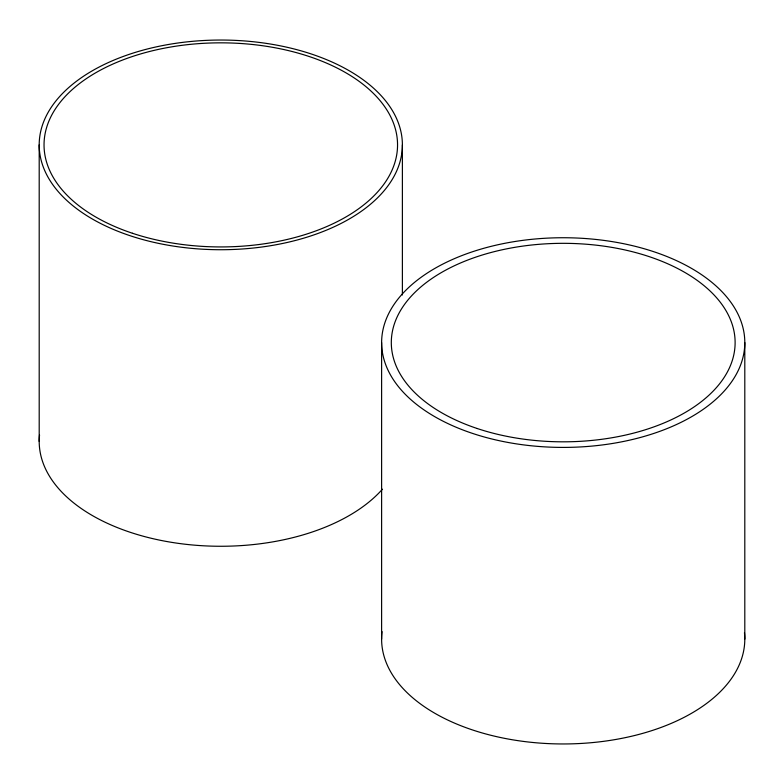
<?xml version="1.0" encoding="UTF-8"?>
<svg xmlns="http://www.w3.org/2000/svg" width="784" height="784" viewBox="0 0 784 784"><rect width="100%" height="100%" fill="white"/><g stroke="black" fill="none" stroke-linecap="round" stroke-linejoin="round"><path stroke-width="1.18" d="M744.8 342.579A181.594 104.84 0 0 1 472.409 433.366A181.594 104.84 0 0 1 472.409 251.782A181.594 104.84 0 0 1 744.8 342.579L744.8 639.117M402.388 144.883A181.594 104.84 0 0 1 129.997 235.68A181.594 104.84 0 0 1 129.997 54.086A181.594 104.84 0 0 1 402.388 144.883L402.388 294.98M381.612 342.579L381.612 639.117M39.2 144.883L39.2 441.421M744.457 632.708A181.594 104.84 0 0 1 562.285 743.957A181.594 104.84 0 0 1 382.073 631.639M382.445 489.187A181.594 104.84 0 0 1 172.862 542.548A181.594 104.84 0 0 1 39.543 435.012M477.25 428.525A171.912 99.254 0 0 0 735.118 342.579A171.912 99.254 0 0 0 477.25 256.623A171.912 99.254 0 0 0 477.25 428.525M132.418 233.26A176.753 102.047 0 0 0 397.547 144.883A176.753 102.047 0 0 0 132.418 56.507A176.753 102.047 0 0 0 132.418 233.26"/></g></svg>
